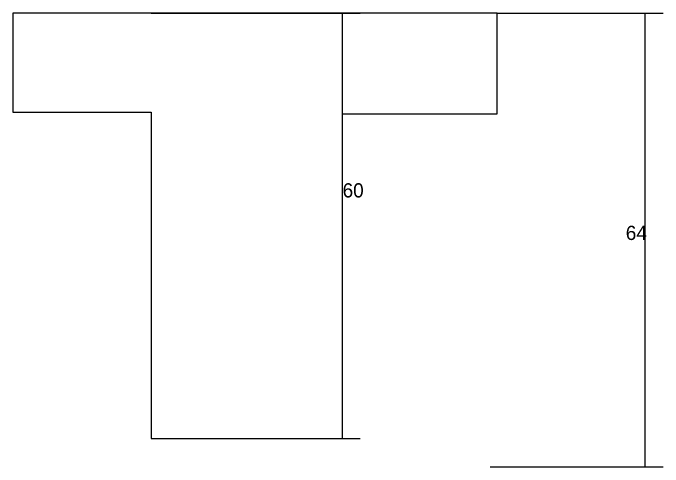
# Model space of a CAD drawing. Header units: metres. Extents: x 4806 to 7046, y 7871 to 9173.
# Drawn here: x 5331.5 to 5514.9, y 7870.6 to 7998.6 of the extents above; entities that cross this region are included whole.
import ezdxf

# ---------------------------------------------------------------- set-up
doc = ezdxf.new("R2010")
doc.units = ezdxf.units.M
doc.layers.add('CONCRETO', color=251, linetype='Continuous')
doc.layers.add('COTA', color=241, linetype='Continuous')

msp = doc.modelspace()

# ---------------------------------------------------------------- linework, layer by layer
at = {"layer": 'CONCRETO'}
msp.add_lwpolyline([(5424.5, 7998.6), (5370.5, 7998.6), (5370.5, 7998.6), (5331.5, 7998.6), (5331.5, 7970.6), (5370.5, 7970.6), (5370.5, 7878.6), (5424.5, 7878.6), (5424.5, 7970.2), (5468.1, 7970.2), (5468.1, 7998.6)], close=True, dxfattribs=at)
at = {"layer": 'COTA'}
for p, q in [((5370.5, 7998.6), (5429.5, 7998.6)), ((5424.5, 7878.6), (5424.5, 7998.6)), ((5468.1, 7998.6), (5514.9, 7998.6)), ((5509.9, 7870.6), (5509.9, 7998.6)), ((5370.5, 7878.6), (5429.5, 7878.6)), ((5466.1, 7870.6), (5514.9, 7870.6))]:
    msp.add_line(p, q, dxfattribs=at)

# ---------------------------------------------------------------- texts
for s, p in [('60', (5424.5, 7946.6)), ('64', (5504.4, 7934.6))]:
    msp.add_text(s, height=4, dxfattribs=at).set_placement(p)

doc.saveas('drawing.dxf')
